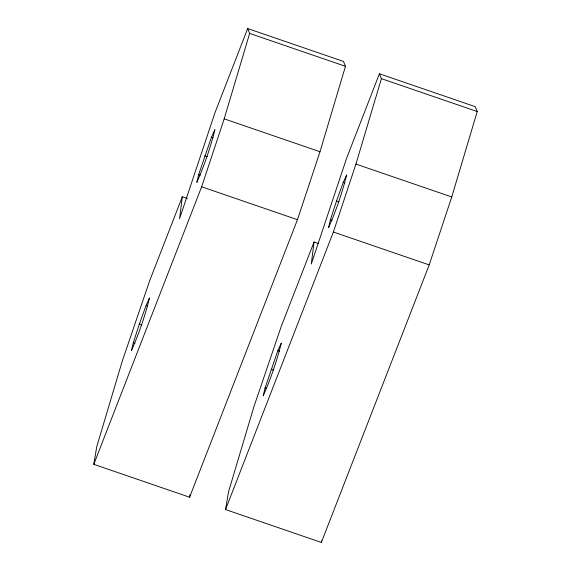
<?xml version="1.0" encoding="UTF-8"?>
<svg xmlns="http://www.w3.org/2000/svg" width="571" height="571" viewBox="0 0 571 571"><rect width="100%" height="100%" fill="white"/><g stroke="black" fill="none" stroke-linecap="round" stroke-linejoin="round"><path stroke-width="0.86" d="M182.306 196.752L179.551 218.772L214.996 112.651L247.678 28.55L343.492 61.44L345.469 66.315L320.003 151.743L297.462 219.685L189.601 497.22L93.787 464.33L96.713 446.843L122.18 361.414L149.623 280.853L182.306 196.752L187.352 198.487M314.057 241.983L311.295 264.002L346.74 157.881L379.422 73.78L475.243 106.67L477.213 111.538L451.747 196.966L429.206 264.915L321.352 542.45L225.531 509.56L228.464 492.074L253.931 406.645L281.367 326.084L314.057 241.983L318.261 243.424M189.601 497.22L190.043 494.6M321.352 542.45L321.644 540.701M133.307 342.736L131.451 350.608C138.96 333.614 145.077 315.891 149.545 297.862L146.097 305.442L139.374 324.028L133.307 342.736L134.992 343.314M198.679 174.533L196.824 182.406C204.325 165.412 210.442 147.689 214.91 129.66L211.47 137.233L198.679 174.533L200.357 175.111M265.058 387.966L263.202 395.831C270.704 378.844 276.821 361.122 281.289 343.085L277.849 350.665L265.058 387.966L266.736 388.544M330.423 219.764L328.568 227.629C336.076 210.642 342.193 192.919 346.661 174.883L343.214 182.463L336.49 201.049L330.423 219.764L332.108 220.335M93.787 464.33L201.642 186.796L224.182 118.847L249.648 33.418L247.678 28.55M225.531 509.56L333.393 232.019L355.933 164.077L381.399 78.648L379.422 73.78M249.648 33.418L345.469 66.315M381.399 78.648L477.213 111.538M224.182 118.847L320.003 151.743M355.933 164.077L451.747 196.966M211.47 137.233L213.147 137.811M343.214 182.463L344.898 183.041M204.746 155.826L207.266 156.69M336.49 201.049L339.01 201.92M201.642 186.796L297.462 219.685M333.393 232.019L429.206 264.915M146.097 305.442L147.782 306.013M277.849 350.665L279.526 351.244M139.374 324.028L141.894 324.892M271.125 369.251L273.645 370.122"/></g></svg>
